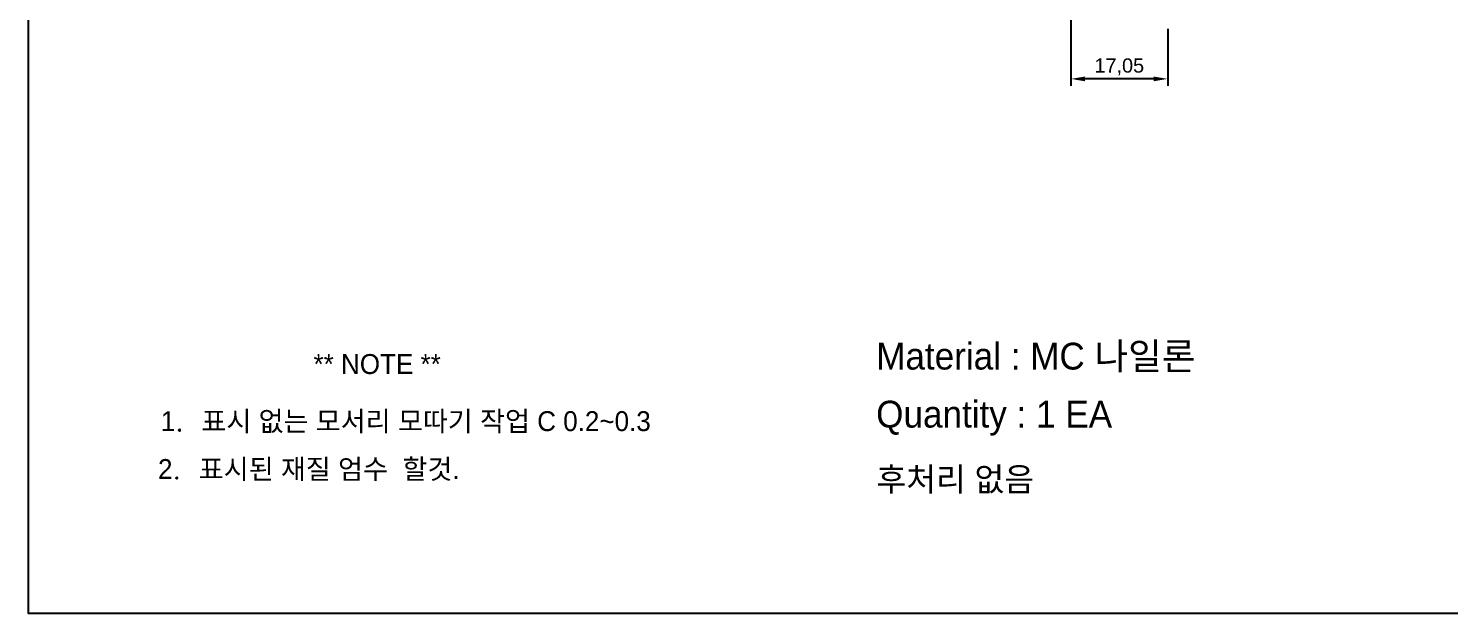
# Model space of a CAD drawing. Header units: millimetres. Extents: x 77 to 516, y 62 to 369.
# Drawn here: x 77.2 to 327.2, y 62.2 to 165.1 of the extents above; entities that cross this region are included whole.
import ezdxf
from ezdxf import colors
from ezdxf.entities.mleader import LeaderData, LeaderLine
from ezdxf.math import Vec2, Vec3

# ---------------------------------------------------------------- set-up
doc = ezdxf.new("R2010")
doc.units = ezdxf.units.MM
doc.layers.add('DIM', color=1, linetype='Continuous')
doc.layers.add('DWG', color=7, linetype='Continuous')
doc.styles.get("Standard").update_dxf_attribs({"font": ''})
doc.styles.get('Standard').set_extended_font_data('Arial')
doc.dimstyles.new('ISO-25', dxfattribs={"dimtxt": 2.5, "dimasz": 2.5, "dimexe": 1.25, "dimexo": 0.625, "dimtad": 1, "dimtxsty": 'Standard', "dimcen": 2.5, "dimadec": 0, "dimazin": 0, "dimtfac": 1, "dimtmove": 0, "dimatfit": 3, "dimfxl": 1, "dimarcsym": 0})

# ---------------------------------------------------------------- blocks, each defined once
blk = doc.blocks.new('*D169')
at = {"layer": 'Defpoints', "color": 0}
for p in [(260.6, 174.05), (277.65, 165.65), (260.6, 156.19)]:
    blk.add_point(p, dxfattribs=at)
at = {"layer": 'DIM', "color": 0, "lineweight": -2}
for p, q in [((260.6, 173.42), (260.6, 154.94)), ((277.65, 165.02), (277.65, 154.94)), ((275.15, 156.19), (263.1, 156.19))]:
    blk.add_line(p, q, dxfattribs=at)
at = {"layer": 'DIM', "color": 0}
for points in [[(263.1, 156.6), (263.1, 155.77), (260.6, 156.19)], [(275.15, 155.77), (275.15, 156.6), (277.65, 156.19)]]:
    blk.add_solid(points, dxfattribs=at)
at = {"layer": 'DIM', "color": 0, "insert": (269.12, 158.31), "char_height": 2.5, "attachment_point": 5}
blk.add_mtext('17,05', dxfattribs=at)

msp = doc.modelspace()

# ---------------------------------------------------------------- linework, layer by layer
at = {"layer": 'DWG'}
msp.add_lwpolyline([(516.268, 62.156), (77.223, 62.156), (77.223, 369.119), (516.268, 369.119)], close=True, dxfattribs=at)

# ---------------------------------------------------------------- texts
at = {"layer": 'DWG', "ltscale": 5, "attachment_point": 4}
for s, insert, char_height in [('{\\fGulim|b0|i0|c129|p2;Material : \\C256;MC 나일론}', (226.358, 107.184), 4.71754), ('{\\fGulim|b0|i0|c129|p2;Quantity : 1 EA}', (226.358, 96.517), 4.71754), ('{\\fGulim|b0|i0|c129|p2;후처리 없음}', (226.411, 85.552), 4.175)]:
    msp.add_mtext(s, dxfattribs=dict(at, insert=insert, char_height=char_height))
at = {"layer": 'DWG', "color": 4, "ltscale": 5, "char_height": 3.49979, "attachment_point": 4}
for s, insert in [('\\f굴림|b0|i0|c129|p49;** NOTE **', (127.376, 106.017)), ('\\f굴림|b0|i0|c129|p49;1\\Ftxt.shx;. \\f굴림|b0|i0|c129|p49;표시 없는 모서리 모따기 작업 C 0.2~0.3', (100.493, 95.807)), ('{\\f굴림|b0|i0|c129|p49;2\\Ftxt.shx|c129;. \\f굴림|b0|i0|c129|p49;표시된 재질 엄수  할것.}', (100.021, 87.386))]:
    msp.add_mtext(s, dxfattribs=dict(at, insert=insert))

# ---------------------------------------------------------------- dimensions: what is measured, and where the dimension line sits
at = {"layer": 'DIM'}
dim = msp.add_linear_dim(base=(260.599, 156.185), p1=(277.649, 165.65), p2=(260.599, 174.05), dimstyle='ISO-25', dxfattribs=at)
dim.commit()
dim.dimension.update_dxf_attribs({"geometry": '*D169', "text_midpoint": (269.124, 158.313)})

# ---------------------------------------------------------------- leaders
ml = msp.add_multileader_mtext('Standard', dxfattribs=at)
ml.set_content('5-M2.5 TAP DP5')
ml.set_leader_properties(linetype='ByLayer')
ml.build(insert=Vec2(0, 0))
ml.multileader.update_dxf_attribs({"text_right_attachment_type": 6, "dogleg_length": 2.886})
ctx = ml.context
ctx.base_point, ctx.char_height, ctx.plane_origin = Vec3(169.922, 169.695), 2.5, Vec3(161.665, 164.958)
ctx.right_attachment, ctx.text_align_type = 6, 2
notes = []
notes.append((ctx, [(0, (1, 1, 0), (202.92, 168.418), (-1, 0), 2.886, [(0, [(215.583, 187.542)], 0, [])])]))
ctx.mtext.insert, ctx.mtext.alignment, ctx.mtext.flow_direction = Vec3(198.034, 170.971), 3, 5
for ctx, leaders in notes:
    for number, flags, end, landing, length, lines in leaders:
        leader = LeaderData()
        leader.index, (leader.has_last_leader_line, leader.has_dogleg_vector, leader.attachment_direction) = number, flags
        leader.last_leader_point, leader.dogleg_vector, leader.dogleg_length = Vec3(end), Vec3(landing), length
        for number, points, colour, breaks in lines:
            line = LeaderLine()
            line.index, line.vertices, line.color, line.breaks = number, Vec3.list(points), colors.encode_raw_color(colour), breaks
            leader.lines.append(line)
        ctx.leaders.append(leader)

doc.saveas('drawing.dxf')
